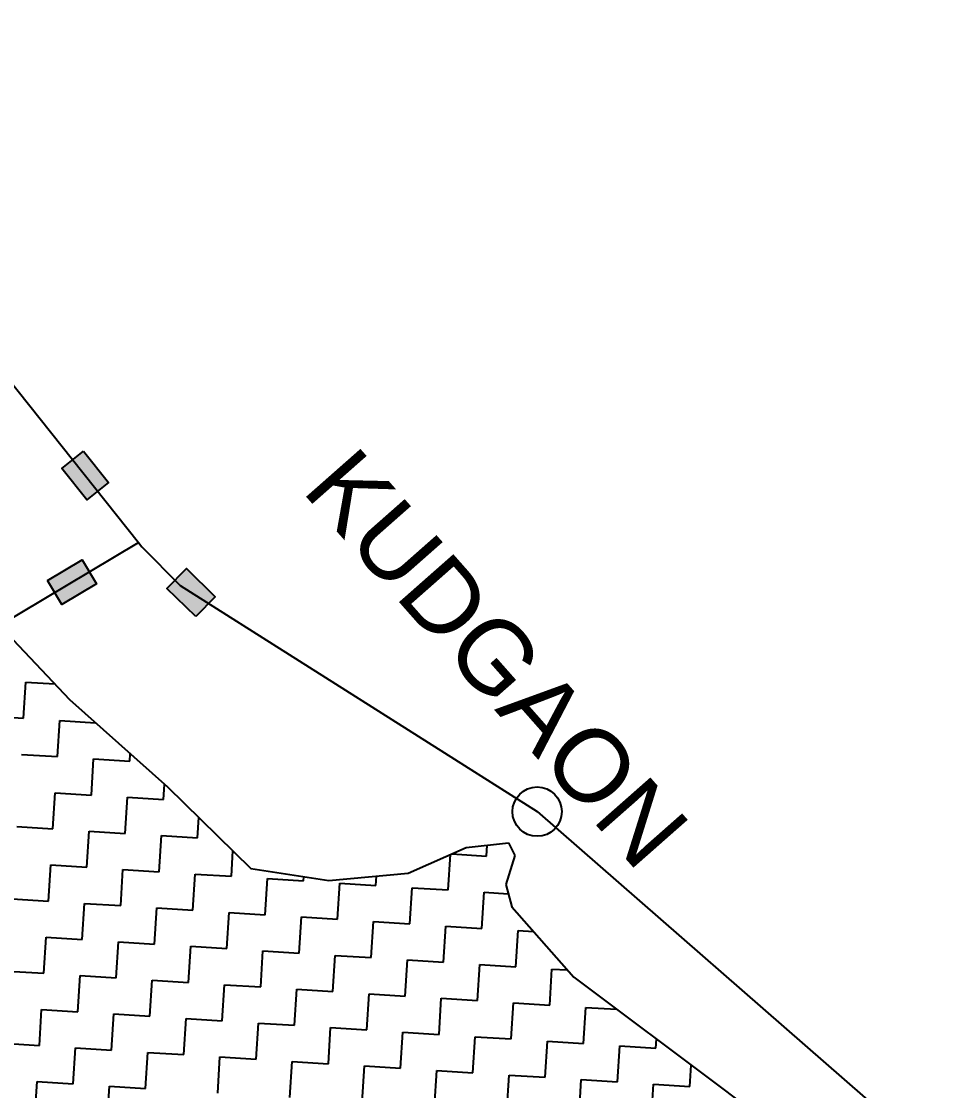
# Model space of a CAD drawing. Header units: metres. Extents: x 283327 to 285518, y 2014808 to 2017186.
# Drawn here: x 284718.6 to 285042.8, y 2015815.1 to 2016185.5 of the extents above; entities that cross this region are included whole.
import ezdxf

# ---------------------------------------------------------------- set-up
doc = ezdxf.new("R2010")
doc.units = ezdxf.units.M
doc.header["$MEASUREMENT"] = 0
for name, color, linetype in [('POLY_HATCH', 12, 'Continuous'), ('POLY_PARCEL', 6, 'Continuous'), ('TEXT_MAPOUT', 7, 'Continuous'), ('V_BOUND_LINE', 7, 'Continuous')]:
    doc.layers.add(name, color=color, linetype=linetype)
doc.styles.get("Standard").update_dxf_attribs({"font": 'arial.ttf'})

msp = doc.modelspace()

# ---------------------------------------------------------------- hatches: boundary and pattern name
for points in [[(284741.26, 2016019.71), (284748.82, 2016025.72), (284740.14, 2016036.64), (284732.58, 2016030.64)], [(284744.61, 2015990.64), (284739.66, 2015998.93), (284727.67, 2015991.78), (284732.62, 2015983.49)], [(284775.74, 2015995.96), (284768.99, 2015989.05), (284778.98, 2015979.3), (284785.73, 2015986.21)]]:
    msp.add_hatch(color=256).paths.add_polyline_path(points)

# ---------------------------------------------------------------- linework, layer by layer
for points in [[(284740.14, 2016036.64), (284748.82, 2016025.72), (284741.26, 2016019.71), (284732.58, 2016030.64)], [(284727.67, 2015991.78), (284739.66, 2015998.93), (284744.61, 2015990.64), (284732.62, 2015983.49)], [(284778.98, 2015979.3), (284768.99, 2015989.05), (284775.74, 2015995.96), (284785.73, 2015986.21)]]:
    msp.add_lwpolyline(points, close=True)
msp.add_circle((284897.21, 2015911.73), 8.54)
at = {"layer": 'POLY_HATCH'}
for p, q in [((284700.14, 2015987.65), (284735.29, 2015950.53)), ((284735.29, 2015950.53), (284769.18, 2015920.29)), ((284769.18, 2015920.29), (284798.07, 2015892.08)), ((284872.66, 2015899.31), (284887.25, 2015900.94)), ((284887.25, 2015900.94), (284889.52, 2015896.54)), ((284852.5, 2015890.36), (284872.66, 2015899.31)), ((284889.52, 2015896.54), (284886.34, 2015886.52)), ((284798.07, 2015892.08), (284825.07, 2015887.82)), ((284825.07, 2015887.82), (284852.5, 2015890.36)), ((284886.34, 2015886.52), (284888.4, 2015878.73)), ((284888.4, 2015878.73), (284909.88, 2015854.39)), ((284909.88, 2015854.39), (284961.95, 2015815.35)), ((284961.95, 2015815.35), (285002.63, 2015784.69))]:
    msp.add_line(p, q, dxfattribs=at)
at = {"layer": 'POLY_HATCH', "linetype": 'Continuous'}
for p, q in [((284719.39, 2015944.09), (284720.18, 2015956.61)), ((284720.18, 2015956.61), (284730.13, 2015955.98)), ((284706.88, 2015944.88), (284719.39, 2015944.09)), ((284731.12, 2015930.79), (284731.9, 2015943.31)), ((284731.9, 2015943.31), (284744.25, 2015942.53)), ((284718.6, 2015931.58), (284731.12, 2015930.79)), ((284756.14, 2015929.22), (284756.3, 2015931.78)), ((284742.84, 2015917.49), (284743.63, 2015930.01)), ((284743.63, 2015930.01), (284756.14, 2015929.22)), ((284767.87, 2015915.92), (284768.2, 2015921.17)), ((284729.54, 2015905.77), (284730.33, 2015918.28)), ((284730.33, 2015918.28), (284742.84, 2015917.49)), ((284754.57, 2015904.2), (284755.35, 2015916.71)), ((284755.35, 2015916.71), (284767.87, 2015915.92)), ((284779.59, 2015902.62), (284780.03, 2015909.69)), ((284717.03, 2015906.56), (284729.54, 2015905.77)), ((284741.27, 2015892.47), (284742.05, 2015904.98)), ((284742.05, 2015904.98), (284754.57, 2015904.2)), ((284766.29, 2015890.9), (284767.08, 2015903.41)), ((284767.08, 2015903.41), (284779.59, 2015902.62)), ((284791.32, 2015889.32), (284791.87, 2015898.14)), ((284866.39, 2015884.6), (284867.16, 2015896.87)), ((284867.65, 2015897.08), (284879.69, 2015896.32)), ((284879.69, 2015896.32), (284879.93, 2015900.12)), ((284727.97, 2015880.75), (284728.75, 2015893.26)), ((284728.75, 2015893.26), (284741.27, 2015892.47)), ((284752.99, 2015879.17), (284753.78, 2015891.68)), ((284753.78, 2015891.68), (284766.29, 2015890.9)), ((284778.02, 2015877.6), (284778.8, 2015890.11)), ((284778.8, 2015890.11), (284791.32, 2015889.32)), ((284841.36, 2015886.17), (284841.56, 2015889.35)), ((284803.04, 2015876.02), (284803.83, 2015888.53)), ((284803.83, 2015888.53), (284816.34, 2015887.75)), ((284816.34, 2015887.75), (284816.43, 2015889.19)), ((284828.06, 2015874.45), (284828.85, 2015886.96)), ((284828.85, 2015886.96), (284841.36, 2015886.17)), ((284853.09, 2015872.87), (284853.88, 2015885.39)), ((284853.88, 2015885.39), (284866.39, 2015884.6)), ((284878.11, 2015871.3), (284878.9, 2015883.81)), ((284878.9, 2015883.81), (284887.2, 2015883.29)), ((284715.45, 2015881.53), (284727.97, 2015880.75)), ((284739.69, 2015867.45), (284740.48, 2015879.96)), ((284740.48, 2015879.96), (284752.99, 2015879.17)), ((284764.72, 2015865.87), (284765.5, 2015878.38)), ((284765.5, 2015878.38), (284778.02, 2015877.6)), ((284789.74, 2015864.3), (284790.53, 2015876.81)), ((284790.53, 2015876.81), (284803.04, 2015876.02)), ((284814.77, 2015862.72), (284815.55, 2015875.23)), ((284815.55, 2015875.23), (284828.06, 2015874.45)), ((284839.79, 2015861.15), (284840.58, 2015873.66)), ((284840.58, 2015873.66), (284853.09, 2015872.87)), ((284864.81, 2015859.57), (284865.6, 2015872.09)), ((284865.6, 2015872.09), (284878.11, 2015871.3)), ((284726.39, 2015855.72), (284727.18, 2015868.23)), ((284727.18, 2015868.23), (284739.69, 2015867.45)), ((284889.84, 2015858), (284890.63, 2015870.51)), ((284890.63, 2015870.51), (284895.95, 2015870.18)), ((284751.42, 2015854.15), (284752.2, 2015866.66)), ((284752.2, 2015866.66), (284764.72, 2015865.87)), ((284776.44, 2015852.57), (284777.23, 2015865.08)), ((284777.23, 2015865.08), (284789.74, 2015864.3)), ((284801.47, 2015851), (284802.25, 2015863.51)), ((284802.25, 2015863.51), (284814.77, 2015862.72)), ((284826.49, 2015849.42), (284827.28, 2015861.94)), ((284827.28, 2015861.94), (284839.79, 2015861.15)), ((284851.51, 2015847.85), (284852.3, 2015860.36)), ((284852.3, 2015860.36), (284864.81, 2015859.57)), ((284713.88, 2015856.51), (284726.39, 2015855.72)), ((284876.54, 2015846.27), (284877.33, 2015858.79)), ((284877.33, 2015858.79), (284889.84, 2015858)), ((284901.56, 2015844.7), (284902.35, 2015857.21)), ((284902.35, 2015857.21), (284907.68, 2015856.88)), ((284738.12, 2015842.42), (284738.9, 2015854.93)), ((284738.9, 2015854.93), (284751.42, 2015854.15)), ((284763.14, 2015840.85), (284763.93, 2015853.36)), ((284763.93, 2015853.36), (284776.44, 2015852.57)), ((284788.17, 2015839.27), (284788.95, 2015851.78)), ((284788.95, 2015851.78), (284801.47, 2015851)), ((284813.19, 2015837.7), (284813.98, 2015850.21)), ((284813.98, 2015850.21), (284826.49, 2015849.42)), ((284838.22, 2015836.12), (284839, 2015848.64)), ((284839, 2015848.64), (284851.51, 2015847.85)), ((284863.24, 2015834.55), (284864.03, 2015847.06)), ((284864.03, 2015847.06), (284876.54, 2015846.27)), ((284888.26, 2015832.98), (284889.05, 2015845.49)), ((284889.05, 2015845.49), (284901.56, 2015844.7)), ((284724.82, 2015830.7), (284725.61, 2015843.21)), ((284725.61, 2015843.21), (284738.12, 2015842.42)), ((284749.84, 2015829.12), (284750.63, 2015841.63)), ((284750.63, 2015841.63), (284763.14, 2015840.85)), ((284913.29, 2015831.4), (284914.08, 2015843.91)), ((284914.08, 2015843.91), (284924.74, 2015843.24)), ((284774.87, 2015827.55), (284775.65, 2015840.06)), ((284775.65, 2015840.06), (284788.17, 2015839.27)), ((284799.89, 2015825.97), (284800.68, 2015838.49)), ((284800.68, 2015838.49), (284813.19, 2015837.7)), ((284824.92, 2015824.4), (284825.7, 2015836.91)), ((284825.7, 2015836.91), (284838.22, 2015836.12)), ((284849.94, 2015822.82), (284850.73, 2015835.34)), ((284850.73, 2015835.34), (284863.24, 2015834.55)), ((284874.97, 2015821.25), (284875.75, 2015833.76)), ((284875.75, 2015833.76), (284888.26, 2015832.98)), ((284712.31, 2015831.48), (284724.82, 2015830.7)), ((284899.99, 2015819.68), (284900.78, 2015832.19)), ((284900.78, 2015832.19), (284913.29, 2015831.4)), ((284925.01, 2015818.1), (284925.8, 2015830.61)), ((284925.8, 2015830.61), (284938.31, 2015829.83)), ((284938.31, 2015829.83), (284938.51, 2015832.92)), ((284736.54, 2015817.4), (284737.33, 2015829.91)), ((284737.33, 2015829.91), (284749.84, 2015829.12)), ((284761.57, 2015815.82), (284762.35, 2015828.33)), ((284762.35, 2015828.33), (284774.87, 2015827.55)), ((284786.59, 2015814.25), (284787.38, 2015826.76)), ((284787.38, 2015826.76), (284799.89, 2015825.97)), ((284811.62, 2015812.67), (284812.4, 2015825.19)), ((284812.4, 2015825.19), (284824.92, 2015824.4)), ((284836.64, 2015811.1), (284837.43, 2015823.61)), ((284837.43, 2015823.61), (284849.94, 2015822.82)), ((284950.04, 2015816.53), (284950.5, 2015823.93)), ((284861.67, 2015809.53), (284862.45, 2015822.04)), ((284862.45, 2015822.04), (284874.97, 2015821.25)), ((284886.69, 2015807.95), (284887.48, 2015820.46)), ((284887.48, 2015820.46), (284899.99, 2015819.68)), ((284723.24, 2015805.67), (284724.03, 2015818.18)), ((284724.03, 2015818.18), (284736.54, 2015817.4)), ((284748.27, 2015804.1), (284749.06, 2015816.61)), ((284749.06, 2015816.61), (284761.57, 2015815.82)), ((284911.71, 2015806.38), (284912.5, 2015818.89)), ((284912.5, 2015818.89), (284925.01, 2015818.1)), ((284936.74, 2015804.8), (284937.53, 2015817.31)), ((284937.53, 2015817.31), (284950.04, 2015816.53))]:
    msp.add_line(p, q, dxfattribs=at)
at = {"layer": 'POLY_PARCEL'}
msp.add_line((284570.44, 2015892.39), (284759.16, 2016004.94), dxfattribs=at)
at = {"layer": 'V_BOUND_LINE'}
for p, q in [((284615.65, 2016185.53), (284759.16, 2016004.94)), ((284759.16, 2016004.94), (284760.36, 2016003.44)), ((284760.36, 2016003.44), (284773.53, 2015990.05)), ((284773.53, 2015990.05), (284897.21, 2015911.73)), ((284897.21, 2015911.73), (285042.82, 2015784.71))]:
    msp.add_line(p, q, dxfattribs=at)

# ---------------------------------------------------------------- texts
at = {"layer": 'TEXT_MAPOUT'}
msp.add_text('KUDGAON ', height=25.074, rotation=311.4169, dxfattribs=at).set_placement((284815.3, 2016022.98))

doc.saveas('drawing.dxf')
